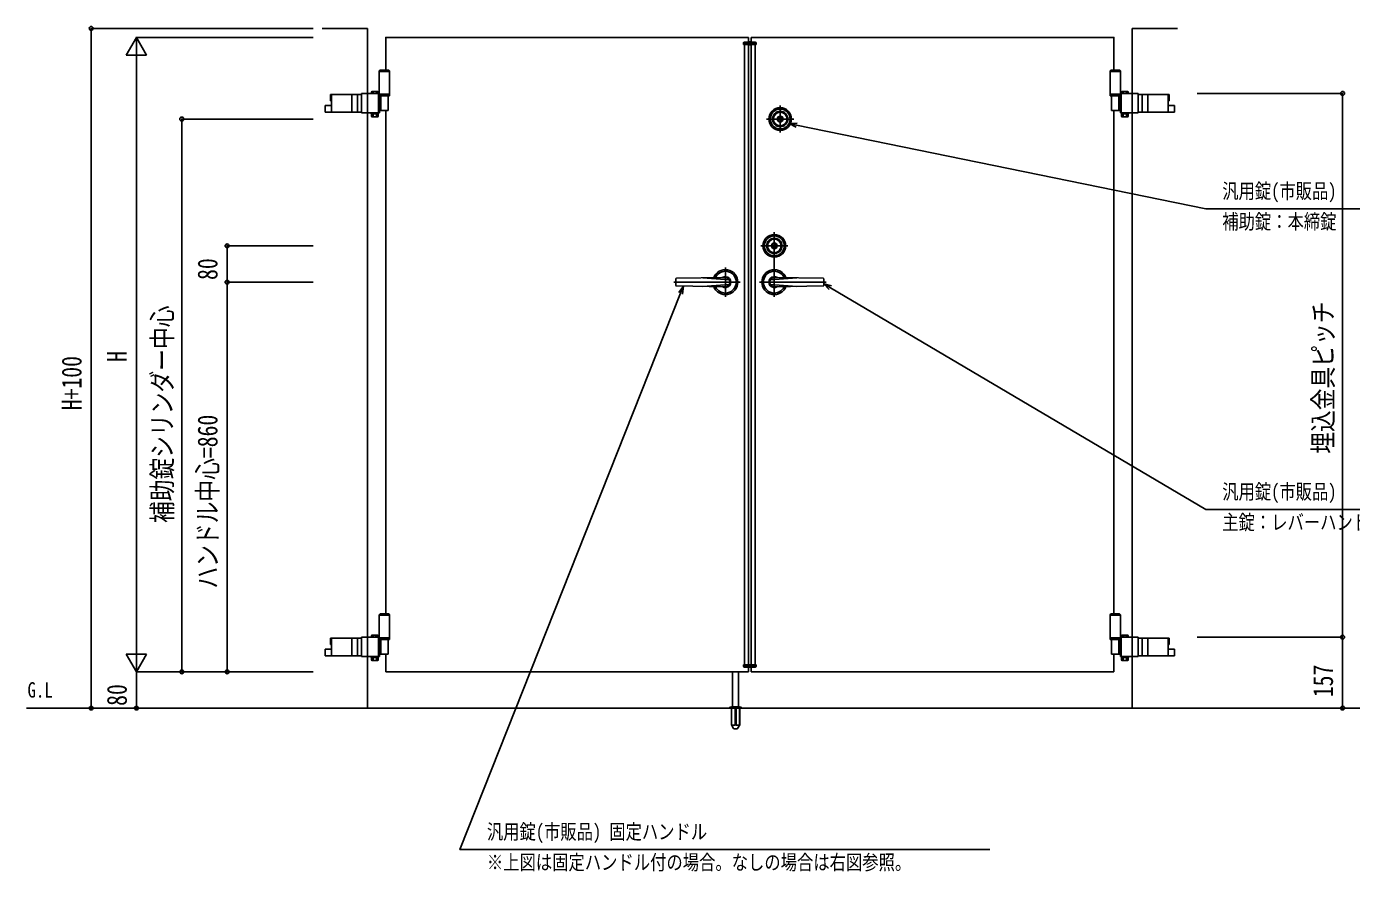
# Model space of a CAD drawing. Units: millimetres, scale not verified. Extents: x -4205 to 4205, y -2970 to 2970.
# Drawn here: x -1600 to 1322, y -588 to 1277 of the extents above; entities that cross this region are included whole.
import ezdxf
from ezdxf.enums import TextEntityAlignment as Align

# ---------------------------------------------------------------- set-up
doc = ezdxf.new("R2010")
doc.units = ezdxf.units.MM
doc.header["$LTSCALE"] = 10
for name, color, linetype in [('0-2_USER1', 3, 'Continuous'), ('0-3_YKK_12', 2, 'Continuous'), ('0-5_YKK_A1', 4, 'Continuous'), ('0-6_YKK_D', 6, 'Continuous')]:
    doc.layers.add(name, color=color, linetype=linetype)
doc.styles.add('ＭＳ ゴシック', font='')
doc.styles.get('ＭＳ ゴシック').set_extended_font_data('MS Gothic')

msp = doc.modelspace()

# ---------------------------------------------------------------- linework, layer by layer
at = {"layer": '0-3_YKK_12'}
msp.add_line((-4.98, 1234.33), (-4.98, 1244.33), dxfattribs=at)
at = {"layer": '0-5_YKK_A1'}
for p, q in [((-947.98, 1272.33), (-847.98, 1272.33)), ((-847.98, -227.67), (-847.98, 1272.33)), ((838.02, -227.67), (838.02, 1272.33)), ((938.02, 1272.33), (838.02, 1272.33)), ((-18.88, 1236.83), (-18.67, 1240.88)), ((-18.88, 1236.83), (8.92, 1236.83)), ((7.71, 1241.83), (-17.67, 1241.83)), ((-16.98, 1238.83), (7.02, 1238.83)), ((-16.98, 1238.83), (-16.98, 1236.83)), ((-16.98, 1236.83), (-16.98, -132.17)), ((-7.98, 1241.83), (-7.98, 1252.33)), ((-7.98, 1236.83), (-7.98, -132.17)), ((-1.98, 1241.83), (-1.98, 1252.33)), ((-1.98, 1236.83), (-1.98, -132.17)), ((7.02, 1238.83), (7.02, 1236.83)), ((7.02, 1236.83), (7.02, -132.17)), ((8.92, 1236.83), (8.71, 1240.88)), ((-820.48, 1180.33), (-822.48, 1178.33)), ((-822.48, 1124.33), (-822.48, 1178.33)), ((-822.48, 1178.33), (-799.48, 1178.33)), ((-822.48, 1177.33), (-799.48, 1177.33)), ((-820.48, 1180.33), (-801.48, 1180.33)), ((-801.48, 1180.33), (-799.48, 1178.33)), ((-799.48, 1178.33), (-799.48, 1124.33)), ((791.52, 1180.33), (789.52, 1178.33)), ((812.52, 1178.33), (789.52, 1178.33)), ((789.52, 1178.33), (789.52, 1124.33)), ((812.52, 1177.33), (789.52, 1177.33)), ((810.52, 1180.33), (791.52, 1180.33)), ((810.52, 1180.33), (812.52, 1178.33)), ((812.52, 1124.33), (812.52, 1178.33)), ((-861.47, 1126.83), (-929.99, 1126.83)), ((-929.99, 1112.33), (-929.99, 1126.83)), ((-929.99, 1112.33), (-927.39, 1112.33)), ((-882.95, 1087.83), (-882.95, 1126.83)), ((-870.64, 1087.83), (-870.64, 1126.83)), ((-861.47, 1085.78), (-861.47, 1128.88)), ((-847.98, 1128.88), (-861.47, 1128.88)), ((-822.19, 1128.88), (-847.98, 1128.88)), ((-838.69, 1132.88), (-839.7, 1132.3)), ((-839.7, 1128.88), (-839.7, 1132.3)), ((-825.69, 1132.88), (-838.69, 1132.88)), ((-835.95, 1128.88), (-835.95, 1132.3)), ((-828.44, 1128.88), (-828.44, 1132.3)), ((-825.69, 1132.88), (-824.69, 1132.3)), ((-824.69, 1128.88), (-824.69, 1132.3)), ((-823.99, 1127.38), (-822.19, 1127.38)), ((-823.99, 1087.28), (-823.99, 1127.38)), ((-822.48, 1127.33), (-799.48, 1127.33)), ((-799.48, 1124.33), (-822.48, 1124.33)), ((-822.19, 1085.78), (-822.19, 1128.88)), ((-799.48, 1124.33), (-822.19, 1124.33)), ((-822.19, 1123.33), (-799.48, 1123.33)), ((-819.09, 1123.33), (-819.09, 1091.33)), ((-802.63, 1091.33), (-802.63, 1123.33)), ((-799.48, 1124.33), (-799.48, 1123.33)), ((812.52, 1127.33), (789.52, 1127.33)), ((789.52, 1124.33), (812.52, 1124.33)), ((789.52, 1124.33), (812.23, 1124.33)), ((789.52, 1124.33), (789.52, 1123.33)), ((812.23, 1123.33), (789.52, 1123.33)), ((792.67, 1091.33), (792.67, 1123.33)), ((809.13, 1123.33), (809.13, 1091.33)), ((812.23, 1128.88), (838.02, 1128.88)), ((812.23, 1085.78), (812.23, 1128.88)), ((814.03, 1127.38), (812.23, 1127.38)), ((814.03, 1087.28), (814.03, 1127.38)), ((815.73, 1132.88), (814.73, 1132.3)), ((814.73, 1128.88), (814.73, 1132.3)), ((815.73, 1132.88), (828.73, 1132.88)), ((818.48, 1128.88), (818.48, 1132.3)), ((825.99, 1128.88), (825.99, 1132.3)), ((828.73, 1132.88), (829.74, 1132.3)), ((829.74, 1128.88), (829.74, 1132.3)), ((838.02, 1128.88), (851.51, 1128.88)), ((851.51, 1085.78), (851.51, 1128.88)), ((851.51, 1126.83), (920.03, 1126.83)), ((860.68, 1087.83), (860.68, 1126.83)), ((872.99, 1087.83), (872.99, 1126.83)), ((920.03, 1112.33), (917.43, 1112.33)), ((920.03, 1112.33), (920.03, 1126.83)), ((-941.53, 1102.33), (-927.39, 1102.33)), ((-941.53, 1087.83), (-941.53, 1102.33)), ((-861.47, 1087.83), (-941.53, 1087.83)), ((-847.98, 1085.78), (-861.47, 1085.78)), ((-847.98, 1085.78), (-822.19, 1085.78)), ((-839.7, 1083.78), (-839.7, 1077.86)), ((-824.69, 1083.78), (-839.7, 1083.78)), ((-836.29, 1083.78), (-836.29, 1085.78)), ((-835.95, 1083.78), (-835.95, 1077.86)), ((-828.44, 1083.78), (-828.44, 1077.86)), ((-828.09, 1083.78), (-828.09, 1085.78)), ((-824.69, 1083.78), (-824.69, 1077.86)), ((-823.99, 1107.83), (-822.19, 1107.83)), ((-823.99, 1106.83), (-822.19, 1106.83)), ((-823.99, 1087.28), (-822.19, 1087.28)), ((-822.19, 1091.33), (-802.63, 1091.33)), ((-807.98, 1091.33), (-807.98, -19.67)), ((62.02, 1102.33), (62.02, 1042.33)), ((812.23, 1091.33), (792.67, 1091.33)), ((798.02, 1091.33), (798.02, -19.67)), ((814.03, 1107.83), (812.23, 1107.83)), ((814.03, 1106.83), (812.23, 1106.83)), ((814.03, 1087.28), (812.23, 1087.28)), ((838.02, 1085.78), (812.23, 1085.78)), ((814.73, 1083.78), (814.73, 1077.86)), ((814.73, 1083.78), (829.74, 1083.78)), ((818.13, 1083.78), (818.13, 1085.78)), ((818.48, 1083.78), (818.48, 1077.86)), ((825.99, 1083.78), (825.99, 1077.86)), ((826.33, 1083.78), (826.33, 1085.78)), ((829.74, 1083.78), (829.74, 1077.86)), ((838.02, 1085.78), (851.51, 1085.78)), ((851.51, 1087.83), (931.57, 1087.83)), ((931.57, 1102.33), (917.43, 1102.33)), ((931.57, 1087.83), (931.57, 1102.33)), ((-838.69, 1077.28), (-839.7, 1077.86)), ((-825.69, 1077.28), (-838.69, 1077.28)), ((-825.69, 1077.28), (-824.69, 1077.86)), ((92.02, 1072.33), (32.02, 1072.33)), ((57.67, 1072.02), (59.12, 1071.18)), ((58.27, 1073.38), (59.66, 1072.58)), ((59.12, 1071.18), (60.67, 1071.18)), ((59.66, 1072.58), (60.34, 1072.58)), ((60.67, 1071.18), (61.36, 1072.38)), ((61.36, 1072.38), (62.68, 1072.38)), ((62.68, 1072.38), (63.37, 1071.18)), ((63.12, 1073.58), (63.7, 1072.58)), ((63.37, 1071.18), (64.92, 1071.18)), ((63.7, 1072.58), (64.38, 1072.58)), ((64.38, 1072.58), (65.77, 1073.38)), ((64.92, 1071.18), (66.37, 1072.02)), ((65.77, 1073.38), (66.37, 1073.38)), ((66.37, 1072.02), (66.37, 1073.38)), ((815.73, 1077.28), (814.73, 1077.86)), ((815.73, 1077.28), (828.73, 1077.28)), ((828.73, 1077.28), (829.74, 1077.86)), ((49.02, 679.83), (49.02, 822.33)), ((19.02, 792.33), (79.02, 792.33)), ((44.67, 792.02), (46.12, 791.18)), ((45.27, 793.38), (46.66, 792.58)), ((46.12, 791.18), (47.67, 791.18)), ((46.66, 792.58), (47.34, 792.58)), ((47.67, 791.18), (48.36, 792.38)), ((48.36, 792.38), (49.68, 792.38)), ((49.68, 792.38), (50.37, 791.18)), ((50.12, 793.58), (50.7, 792.58)), ((50.37, 791.18), (51.92, 791.18)), ((50.7, 792.58), (51.38, 792.58)), ((51.38, 792.58), (52.77, 793.38)), ((51.92, 791.18), (53.37, 792.02)), ((52.77, 793.38), (53.37, 793.38)), ((53.37, 792.02), (53.37, 793.38)), ((-58.98, 679.83), (-58.98, 744.83)), ((-172.98, 712.33), (-26.48, 712.33)), ((-167.98, 719.84), (-167.98, 704.81)), ((-58.98, 722.33), (-166.99, 720.84)), ((-166.99, 703.81), (-58.98, 702.33)), ((-108.98, 721.64), (-50.47, 717.58)), ((-108.98, 703.02), (-50.47, 707.08)), ((163.02, 712.33), (16.52, 712.33)), ((99.02, 721.64), (40.51, 717.58)), ((99.02, 703.02), (40.51, 707.08)), ((49.02, 722.33), (157.03, 720.84)), ((157.03, 703.81), (49.02, 702.33)), ((158.02, 719.84), (158.02, 704.81)), ((-820.48, -19.67), (-822.48, -21.67)), ((-822.48, -75.67), (-822.48, -21.67)), ((-822.48, -21.67), (-799.48, -21.67)), ((-822.48, -22.67), (-799.48, -22.67)), ((-820.48, -19.67), (-801.48, -19.67)), ((-801.48, -19.67), (-799.48, -21.67)), ((-799.48, -21.67), (-799.48, -75.67)), ((791.52, -19.67), (789.52, -21.67)), ((812.52, -21.67), (789.52, -21.67)), ((789.52, -21.67), (789.52, -75.67)), ((812.52, -22.67), (789.52, -22.67)), ((810.52, -19.67), (791.52, -19.67)), ((810.52, -19.67), (812.52, -21.67)), ((812.52, -75.67), (812.52, -21.67)), ((-861.47, -73.17), (-929.99, -73.17)), ((-929.99, -87.67), (-929.99, -73.17)), ((-929.99, -87.67), (-927.39, -87.67)), ((-882.95, -112.17), (-882.95, -73.17)), ((-870.64, -112.17), (-870.64, -73.17)), ((-861.47, -114.22), (-861.47, -71.12)), ((-847.98, -71.12), (-861.47, -71.12)), ((-822.19, -71.12), (-847.98, -71.12)), ((-838.69, -67.12), (-839.7, -67.7)), ((-839.7, -71.12), (-839.7, -67.7)), ((-825.69, -67.12), (-838.69, -67.12)), ((-835.95, -71.12), (-835.95, -67.7)), ((-828.44, -71.12), (-828.44, -67.7)), ((-825.69, -67.12), (-824.69, -67.7)), ((-824.69, -71.12), (-824.69, -67.7)), ((-823.99, -72.62), (-822.19, -72.62)), ((-823.99, -112.72), (-823.99, -72.62)), ((-822.48, -72.67), (-799.48, -72.67)), ((-799.48, -75.67), (-822.48, -75.67)), ((-822.19, -114.22), (-822.19, -71.12)), ((-799.48, -75.67), (-822.19, -75.67)), ((-822.19, -76.67), (-799.48, -76.67)), ((-819.09, -76.67), (-819.09, -108.67)), ((-802.63, -108.67), (-802.63, -76.67)), ((-799.48, -75.67), (-799.48, -76.67)), ((812.52, -72.67), (789.52, -72.67)), ((789.52, -75.67), (812.52, -75.67)), ((789.52, -75.67), (812.23, -75.67)), ((789.52, -75.67), (789.52, -76.67)), ((812.23, -76.67), (789.52, -76.67)), ((792.67, -108.67), (792.67, -76.67)), ((809.13, -76.67), (809.13, -108.67)), ((812.23, -71.12), (838.02, -71.12)), ((812.23, -114.22), (812.23, -71.12)), ((814.03, -72.62), (812.23, -72.62)), ((814.03, -112.72), (814.03, -72.62)), ((815.73, -67.12), (814.73, -67.7)), ((814.73, -71.12), (814.73, -67.7)), ((815.73, -67.12), (828.73, -67.12)), ((818.48, -71.12), (818.48, -67.7)), ((825.99, -71.12), (825.99, -67.7)), ((828.73, -67.12), (829.74, -67.7)), ((829.74, -71.12), (829.74, -67.7)), ((838.02, -71.12), (851.51, -71.12)), ((851.51, -114.22), (851.51, -71.12)), ((851.51, -73.17), (920.03, -73.17)), ((860.68, -112.17), (860.68, -73.17)), ((872.99, -112.17), (872.99, -73.17)), ((920.03, -87.67), (917.43, -87.67)), ((920.03, -87.67), (920.03, -73.17)), ((-941.53, -97.67), (-927.39, -97.67)), ((-941.53, -112.17), (-941.53, -97.67)), ((-861.47, -112.17), (-941.53, -112.17)), ((-847.98, -114.22), (-861.47, -114.22)), ((-847.98, -114.22), (-822.19, -114.22)), ((-839.7, -116.22), (-839.7, -122.14)), ((-824.69, -116.22), (-839.7, -116.22)), ((-836.29, -116.22), (-836.29, -114.22)), ((-835.95, -116.22), (-835.95, -122.14)), ((-828.44, -116.22), (-828.44, -122.14)), ((-828.09, -116.22), (-828.09, -114.22)), ((-824.69, -116.22), (-824.69, -122.14)), ((-823.99, -92.17), (-822.19, -92.17)), ((-823.99, -93.17), (-822.19, -93.17)), ((-823.99, -112.72), (-822.19, -112.72)), ((-822.19, -108.67), (-802.63, -108.67)), ((-807.98, -108.67), (-807.98, -147.67)), ((812.23, -108.67), (792.67, -108.67)), ((798.02, -108.67), (798.02, -147.67)), ((814.03, -92.17), (812.23, -92.17)), ((814.03, -93.17), (812.23, -93.17)), ((814.03, -112.72), (812.23, -112.72)), ((838.02, -114.22), (812.23, -114.22)), ((814.73, -116.22), (814.73, -122.14)), ((814.73, -116.22), (829.74, -116.22)), ((818.13, -116.22), (818.13, -114.22)), ((818.48, -116.22), (818.48, -122.14)), ((825.99, -116.22), (825.99, -122.14)), ((826.33, -116.22), (826.33, -114.22)), ((829.74, -116.22), (829.74, -122.14)), ((838.02, -114.22), (851.51, -114.22)), ((851.51, -112.17), (931.57, -112.17)), ((931.57, -97.67), (917.43, -97.67)), ((931.57, -112.17), (931.57, -97.67)), ((-838.69, -122.72), (-839.7, -122.14)), ((-825.69, -122.72), (-838.69, -122.72)), ((-825.69, -122.72), (-824.69, -122.14)), ((-18.88, -132.17), (8.92, -132.17)), ((-18.88, -132.17), (-18.67, -136.22)), ((7.71, -137.17), (-17.67, -137.17)), ((-16.98, -134.17), (-16.98, -132.17)), ((-16.98, -134.17), (7.02, -134.17)), ((-7.98, -137.17), (-7.98, -147.67)), ((-1.98, -137.17), (-1.98, -147.67)), ((7.02, -134.17), (7.02, -132.17)), ((8.92, -132.17), (8.71, -136.22)), ((815.73, -122.72), (814.73, -122.14)), ((815.73, -122.72), (828.73, -122.72)), ((828.73, -122.72), (829.74, -122.14)), ((-7.98, -147.67), (-807.98, -147.67)), ((-42.98, -224.67), (-42.98, -147.17)), ((-29.98, -224.67), (-29.98, -147.17)), ((-1.98, -147.67), (798.02, -147.67)), ((1373.02, -227.67), (-1600.45, -227.67)), ((-49.48, -226.83), (-49.48, -227.67)), ((-49.48, -227.67), (-23.48, -227.67)), ((-49.19, -226.13), (-23.77, -226.13)), ((-45.48, -224.67), (-48.82, -225.89)), ((-45.73, -227.67), (-45.73, -264.7)), ((-45.48, -224.67), (-27.48, -224.67)), ((-45.17, -227.67), (-45.17, -265.67)), ((-37.48, -227.67), (-37.48, -265.67)), ((-35.48, -227.67), (-35.48, -265.67)), ((-27.79, -227.67), (-27.79, -265.67)), ((-27.48, -224.67), (-24.14, -225.89)), ((-27.23, -227.67), (-27.23, -264.7)), ((-23.48, -226.83), (-23.48, -227.67)), ((-45.73, -264.7), (-40.84, -273.17)), ((-45.17, -265.67), (-37.48, -265.67)), ((-39.97, -273.67), (-32.99, -273.67)), ((-37.48, -264.7), (-35.48, -264.7)), ((-35.48, -265.67), (-27.79, -265.67)), ((-27.23, -264.7), (-32.12, -273.17))]:
    msp.add_line(p, q, dxfattribs=at)
for points in [[(-7.98, 1252.33), (-807.98, 1252.33), (-807.98, 1180.33)], [(-1.98, 1252.33), (798.02, 1252.33), (798.02, 1180.33)], [(-927.39, 1087.83), (-927.39, 1112.33), (-927.39, 1126.83)], [(917.43, 1087.83), (917.43, 1112.33), (917.43, 1126.83)], [(57.67, 1072.02), (57.67, 1073.38), (58.27, 1073.38)], [(60.34, 1072.58), (60.92, 1073.58), (63.12, 1073.58)], [(44.67, 792.02), (44.67, 793.38), (45.27, 793.38)], [(47.34, 792.58), (47.92, 793.58), (50.12, 793.58)], [(-927.39, -112.17), (-927.39, -87.67), (-927.39, -73.17)], [(917.43, -112.17), (917.43, -87.67), (917.43, -73.17)]]:
    msp.add_lwpolyline(points, dxfattribs=at)
for points in [[(-824.49, 1085.78), (-839.89, 1085.78), (-839.89, 1083.78), (-824.49, 1083.78)], [(814.53, 1085.78), (829.93, 1085.78), (829.93, 1083.78), (814.53, 1083.78)], [(-824.49, -114.22), (-839.89, -114.22), (-839.89, -116.22), (-824.49, -116.22)], [(814.53, -114.22), (829.93, -114.22), (829.93, -116.22), (814.53, -116.22)]]:
    msp.add_lwpolyline(points, close=True, dxfattribs=at)
for centre, radius in [((62.02, 1072.33), 25), ((62.02, 1072.33), 22), ((62.02, 1072.33), 17), ((62.02, 1072.33), 15), ((62.02, 1072.33), 6.35), ((62.02, 1072.33), 5.6), ((49.02, 792.33), 25), ((49.02, 792.33), 22), ((49.02, 792.33), 17), ((49.02, 792.33), 15), ((49.02, 792.33), 6.35), ((49.02, 792.33), 5.6)]:
    msp.add_circle(centre, radius, dxfattribs=at)
for centre, radius, start, end in [((-17.67, 1240.83), 1, 90, 177), ((7.71, 1240.83), 1, 3, 90), ((-837.82, 1129.56), 3.32, 55.61575, 124.38425), ((-832.19, 1120.46), 12.42, 72.41205, 107.58795), ((-826.56, 1129.56), 3.32, 55.61575, 124.38425), ((816.6, 1129.56), 3.32, 55.61575, 124.38425), ((822.23, 1120.46), 12.42, 72.41205, 107.58795), ((827.86, 1129.56), 3.32, 55.61575, 124.38425), ((-837.82, 1080.6), 3.32, 235.61575, 304.38425), ((-832.19, 1089.7), 12.42, 252.41205, 287.58795), ((-826.56, 1080.6), 3.32, 235.61575, 304.38425), ((62.02, 1072.33), 2.75, 9.44209, 170.55791), ((62.02, 1072.33), 2.75, 204.71985, 335.28015), ((816.6, 1080.6), 3.32, 235.61575, 304.38425), ((822.23, 1089.7), 12.42, 252.41205, 287.58795), ((827.86, 1080.6), 3.32, 235.61575, 304.38425), ((49.02, 792.33), 2.75, 9.44209, 170.55791), ((49.02, 792.33), 2.75, 204.71985, 335.28015), ((-58.98, 712.33), 27.5, 200.53388, 159.46876), ((-58.98, 712.33), 24, 203.83415, 156.16849), ((49.02, 712.33), 27.5, 20.53124, 339.46612), ((49.02, 712.33), 24, 23.83151, 336.16585), ((-166.98, 719.84), 1, 90.79031, 180), ((-166.98, 704.81), 1, 180, 269.21231), ((-58.98, 712.33), 12, 235.64594, 124.35406), ((-58.98, 712.33), 10, 71.06359, 90), ((-58.98, 712.33), 10, 270, 288.93642), ((508.8, 1422.71), 900, 231.15125, 231.58041), ((508.8, 1.95), 900, 128.41959, 128.84875), ((-58.98, 712.33), 10, 328.33183, 31.66817), ((49.02, 712.33), 12, 55.64594, 304.35406), ((49.02, 712.33), 10, 148.33183, 211.66817), ((-518.77, 1422.71), 900, 308.41959, 308.84876), ((-518.77, 1.95), 900, 51.15125, 51.58041), ((49.02, 712.33), 10, 90, 108.93641), ((49.02, 712.33), 10, 251.06358, 270), ((157.02, 719.84), 1, 0, 89.20969), ((157.02, 704.81), 1, 270.78769, 0), ((-837.82, -70.44), 3.32, 55.61575, 124.38425), ((-832.19, -79.54), 12.42, 72.41205, 107.58795), ((-826.56, -70.44), 3.32, 55.61575, 124.38425), ((816.6, -70.44), 3.32, 55.61575, 124.38425), ((822.23, -79.54), 12.42, 72.41205, 107.58795), ((827.86, -70.44), 3.32, 55.61575, 124.38425), ((-837.82, -119.4), 3.32, 235.61575, 304.38425), ((-832.19, -110.3), 12.42, 252.41205, 287.58795), ((-826.56, -119.4), 3.32, 235.61575, 304.38425), ((-17.67, -136.17), 1, 183, 270), ((7.71, -136.17), 1, 270, 357), ((816.6, -119.4), 3.32, 235.61575, 304.38425), ((822.23, -110.3), 12.42, 252.41205, 287.58795), ((827.86, -119.4), 3.32, 235.61575, 304.38425), ((-48.48, -226.83), 1, 110, 180), ((-24.48, -226.83), 1, 0, 70), ((-39.97, -272.67), 1, 210, 270), ((-32.99, -272.67), 1, 270, 330)]:
    msp.add_arc(centre, radius, start, end, dxfattribs=at)
at = {"layer": '0-6_YKK_D'}
for p, q in [((-967.98, 1272.33), (-1458.83, 1272.33)), ((-1457.83, 1272.33), (-1457.83, -227.67)), ((-1358, 1252.33), (-1380.5, 1213.36)), ((-967.98, 1252.33), (-1359, 1252.33)), ((-1358, 1252.33), (-1335.5, 1213.36)), ((-1358, 1252.33), (-1358, 1174.39)), ((-1380.5, 1213.36), (-1335.5, 1213.36)), ((-1358, 1207.33), (-1358, -102.67)), ((981.57, 1128.88), (1303.51, 1128.88)), ((1302.51, 1128.88), (1302.51, -71.12)), ((-967.98, 1072.33), (-1259, 1072.33)), ((-1258, 1072.33), (-1258, -147.67)), ((-967.98, 792.33), (-1159, 792.33)), ((-1158, 792.33), (-1158, 712.33)), ((-967.98, 712.33), (-1159, 712.33)), ((-967.98, 712.33), (-1159, 712.33)), ((-1158, 712.33), (-1158, -147.67)), ((-1358, -147.67), (-1358, -69.73)), ((981.57, -71.12), (1303.51, -71.12)), ((981.57, -71.12), (1303.51, -71.12)), ((1302.51, -71.12), (1302.51, -227.67)), ((-1358, -147.67), (-1380.5, -108.7)), ((-1335.5, -108.7), (-1380.5, -108.7)), ((-1358, -147.67), (-1335.5, -108.7)), ((-995.47, -147.67), (-1359, -147.67)), ((-967.98, -147.67), (-1359, -147.67)), ((-1358, -147.67), (-1358, -227.67)), ((-967.98, -147.67), (-1259, -147.67)), ((-967.98, -147.67), (-1159, -147.67)), ((-1082.62, -227.67), (-1458.83, -227.67)), ((-1252.98, -227.67), (-1359, -227.67)), ((982, -227.67), (1303.51, -227.67))]:
    msp.add_line(p, q, dxfattribs=at)
for points in [[(97.33, 1054.4), (81.59, 1062.27), (99.16, 1063.33)], [(81.59, 1062.27), (98.24, 1058.87), (1001.02, 874.11), (1403.32, 874.11)], [(-151.46, 703.6), (-157.72, 687.8), (-644.3, -539.95), (524.05, -539.95)], [(-153.49, 686.12), (-151.46, 703.6), (-161.96, 689.48)], [(170.34, 696.02), (158.02, 708.58), (174.97, 703.86)], [(158.02, 708.58), (172.66, 699.94), (1001.02, 210.55), (1521.92, 210.55)]]:
    msp.add_lwpolyline(points, dxfattribs=at)
for centre in [(-1457.83, 1272.33), (1302.51, 1128.88), (-1258, 1072.33), (-1158, 792.33), (-1158, 712.33), (-1158, 712.33), (1302.51, -71.12), (1302.51, -71.12), (-1258, -147.67), (-1158, -147.67), (-1457.83, -227.67), (-1358, -227.67), (1302.51, -227.67)]:
    msp.add_circle(centre, 4.25, dxfattribs=at)

# ---------------------------------------------------------------- texts
at = {"layer": '0-2_USER1', "style": 'ＭＳ ゴシック', "width": 0.8}
msp.add_text('G.L', height=33.99, dxfattribs=at).set_placement((-1598.18, -214.84), align=Align.BOTTOM_LEFT)
at = {"layer": '0-6_YKK_D', "style": 'ＭＳ ゴシック', "width": 0.8}
for s, p in [('汎用錠(市販品)', (1037.02, 887.06)), ('補助錠：本締錠', (1037.02, 819.56)), ('汎用錠(市販品)', (1037.02, 223.5)), ('主錠：レバーハンドル錠', (1037.02, 156)), ('汎用錠(市販品) 固定ハンドル', (-584.94, -527)), ('※上図は固定ハンドル付の場合。なしの場合は右図参照。', (-584.94, -594.5))]:
    msp.add_text(s, height=32.99, dxfattribs=at).set_placement(p, align=Align.BOTTOM_LEFT)
for s, p in [('80', (-1166, 717.13)), ('補助錠シリンダー中心', (-1266, 180.73)), ('埋込金具ピッチ', (1294.51, 333.68)), ('H', (-1366, 536.33)), ('H+100', (-1465.83, 429.53)), ('ハンドル中心=860', (-1166, 35.93)), ('157', (1294.51, -203.8)), ('80', (-1366, -222.87))]:
    msp.add_text(s, height=43.99, rotation=90, dxfattribs=at).set_placement(p, align=Align.BOTTOM_LEFT)

doc.saveas('drawing.dxf')
